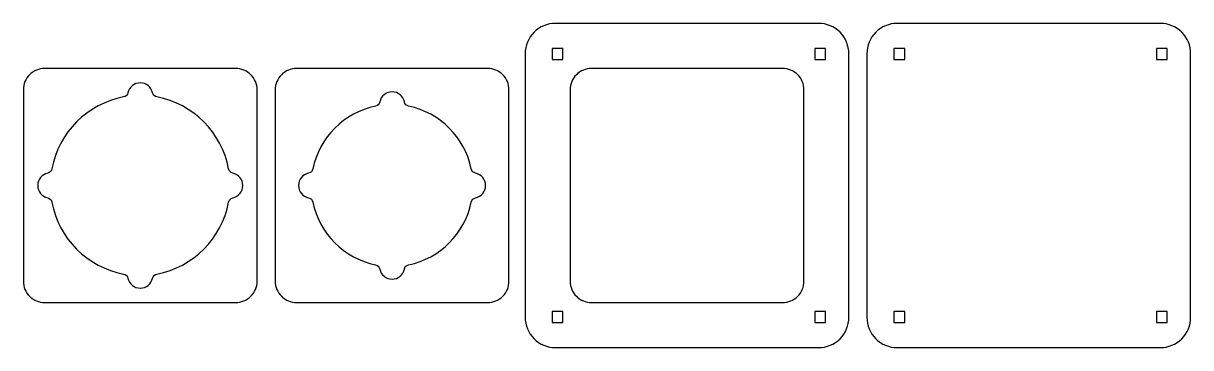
# Model space of a CAD drawing. Extents: x -370 to 279, y -90 to 90.
import ezdxf

# ---------------------------------------------------------------- set-up
doc = ezdxf.new("R2010")
doc.units = 0
doc.layers.add('DEFAULT', color=7, linetype='CONTINUOUS')

msp = doc.modelspace()

# ---------------------------------------------------------------- linework, layer by layer
at = {"layer": 'DEFAULT'}
for points in [[(-74.18, -90), (72.18, -90, 0.414214), (89, -73.18), (89, 73.18, 0.414214), (72.18, 90), (-74.18, 90, 0.414214), (-91, 73.18), (-91, -73.18, 0.414214)], [(115.82, -90), (262.18, -90, 0.414214), (279, -73.18), (279, 73.18, 0.414214), (262.18, 90), (115.82, 90, 0.414214), (99, 73.18), (99, -73.18, 0.414214)], [(-358.1, -65), (-251.9, -65, 0.414214), (-240, -53.1), (-240, 53.1, 0.414214), (-251.9, 65), (-358.1, 65, 0.414214), (-370, 53.1), (-370, -53.1, 0.414214)], [(-218.1, -65), (-111.9, -65, 0.414214), (-100, -53.1), (-100, 53.1, 0.414214), (-111.9, 65), (-218.1, 65, 0.414214), (-230, 53.1), (-230, -53.1, 0.414214)], [(-54.1, -65), (52.1, -65, 0.414214), (64, -53.1), (64, 53.1, 0.414214), (52.1, 65), (-54.1, 65, 0.414214), (-66, 53.1), (-66, -53.1, 0.414214)], [(-311.85, -51.46, 0.808863), (-298.15, -51.46, -0.302411), (-295.77, -49.14, 0.309239), (-255.86, -9.23, -0.302411), (-253.54, -6.85, 0.808863), (-253.54, 6.85, -0.302411), (-255.86, 9.23, 0.309239), (-295.77, 49.14, -0.302411), (-298.15, 51.46, 0.808863), (-311.85, 51.46, -0.302411), (-314.23, 49.14, 0.309239), (-354.14, 9.23, -0.302411), (-356.46, 6.85, 0.808863), (-356.46, -6.85, -0.302411), (-354.14, -9.23, 0.309239), (-314.23, -49.14, -0.302411)], [(-120.95, 9.19, 0.298294), (-155.81, 44.05, -0.299762), (-158.14, 46.39, 0.817442), (-171.86, 46.39, -0.299762), (-174.19, 44.05, 0.298294), (-209.05, 9.19, -0.299762), (-211.39, 6.86, 0.817442), (-211.39, -6.86, -0.299762), (-209.05, -9.19, 0.298294), (-174.19, -44.05, -0.299762), (-171.86, -46.39, 0.817442), (-158.14, -46.39, -0.299762), (-155.81, -44.05, 0.298294), (-120.95, -9.19, -0.299762), (-118.61, -6.86, 0.817442), (-118.61, 6.86, -0.299762)]]:
    msp.add_lwpolyline(points, format="xyb", close=True, dxfattribs=at)
for points in [[(-76, 70), (-70, 70), (-70, 76), (-76, 76)], [(70, 76), (70, 70), (76, 70), (76, 76)], [(114, 70), (120, 70), (120, 76), (114, 76)], [(260, 76), (260, 70), (266, 70), (266, 76)], [(-70, -76), (-70, -70), (-76, -70), (-76, -76)], [(76, -70), (70, -70), (70, -76), (76, -76)], [(120, -76), (120, -70), (114, -70), (114, -76)], [(266, -70), (260, -70), (260, -76), (266, -76)]]:
    msp.add_lwpolyline(points, close=True, dxfattribs=at)

doc.saveas('drawing.dxf')
